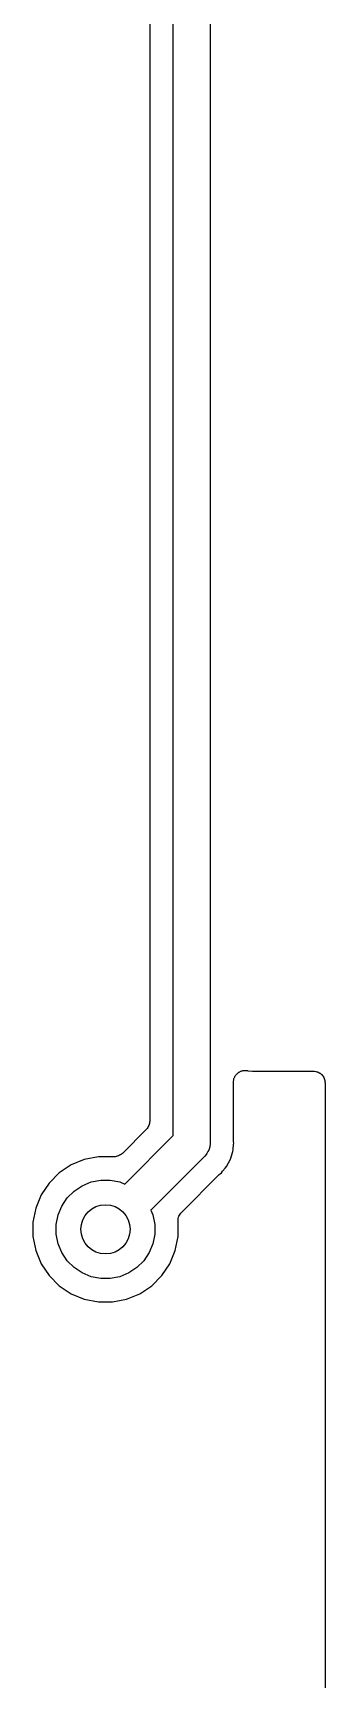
# Model space of a CAD drawing. Extents: x 100.2 to 129.8, y -164.8 to -95.2.
# Drawn here: x 127.41 to 129.78, y -125.95 to -112.58 of the extents above; entities that cross this region are included whole.
import ezdxf

# ---------------------------------------------------------------- set-up
doc = ezdxf.new("R2010")
doc.units = 0
doc.layers.add('BLACK', color=7, linetype='CONTINUOUS')

msp = doc.modelspace()

# ---------------------------------------------------------------- linework, layer by layer
at = {"layer": 'BLACK', "linetype": 'CONTINUOUS'}
for p, q in [((128.36, -112.405), (128.36, -121.42)), ((128.55, -121.538), (128.55, -112.391)), ((128.85, -112.446), (128.85, -121.593)), ((129.04, -121.099), (129.041, -121.094)), ((129.04, -121.103), (129.04, -121.099)), ((129.04, -121.104), (129.04, -121.103)), ((129.04, -121.579), (129.04, -121.104)), ((129.041, -121.094), (129.042, -121.089)), ((129.042, -121.084), (129.043, -121.08)), ((129.042, -121.089), (129.042, -121.084)), ((129.043, -121.08), (129.044, -121.076)), ((129.044, -121.076), (129.046, -121.071)), ((129.046, -121.071), (129.048, -121.067)), ((129.048, -121.067), (129.05, -121.063)), ((129.05, -121.063), (129.051, -121.059)), ((129.051, -121.059), (129.054, -121.055)), ((129.054, -121.055), (129.057, -121.051)), ((129.057, -121.051), (129.059, -121.047)), ((129.059, -121.047), (129.062, -121.044)), ((129.062, -121.044), (129.065, -121.04)), ((129.065, -121.04), (129.069, -121.036)), ((129.069, -121.036), (129.072, -121.034)), ((129.072, -121.034), (129.075, -121.031)), ((129.075, -121.031), (129.079, -121.028)), ((129.079, -121.028), (129.083, -121.025)), ((129.083, -121.025), (129.087, -121.023)), ((129.087, -121.023), (129.091, -121.02)), ((129.091, -121.02), (129.095, -121.018)), ((129.095, -121.018), (129.099, -121.016)), ((129.099, -121.016), (129.104, -121.015)), ((129.104, -121.015), (129.108, -121.013)), ((129.108, -121.013), (129.112, -121.012)), ((129.112, -121.012), (129.117, -121.011)), ((129.117, -121.011), (129.122, -121.011)), ((129.122, -121.011), (129.126, -121.01)), ((129.126, -121.01), (129.131, -121.01)), ((129.131, -121.01), (129.136, -121.009)), ((129.136, -121.009), (129.14, -121.01)), ((129.14, -121.01), (129.144, -121.01)), ((129.144, -121.01), (129.149, -121.011)), ((129.149, -121.011), (129.154, -121.011)), ((129.154, -121.011), (129.156, -121.012)), ((129.156, -121.012), (129.194, -121.015)), ((129.194, -121.015), (129.2, -121.016)), ((129.2, -121.016), (129.206, -121.015)), ((129.206, -121.015), (129.207, -121.015)), ((129.207, -121.015), (129.211, -121.015)), ((129.211, -121.015), (129.215, -121.015)), ((129.215, -121.015), (129.69, -121.015)), ((129.69, -121.015), (129.691, -121.015)), ((129.691, -121.015), (129.691, -121.015)), ((129.691, -121.015), (129.691, -121.015)), ((129.691, -121.015), (129.691, -121.015)), ((129.691, -121.015), (129.7, -121.016)), ((129.7, -121.016), (129.709, -121.017)), ((129.709, -121.017), (129.709, -121.017)), ((129.709, -121.017), (129.71, -121.017)), ((129.71, -121.017), (129.718, -121.02)), ((129.718, -121.02), (129.727, -121.022)), ((129.727, -121.022), (129.727, -121.023)), ((129.727, -121.023), (129.727, -121.023)), ((129.727, -121.023), (129.735, -121.027)), ((129.735, -121.027), (129.743, -121.031)), ((129.743, -121.031), (129.743, -121.031)), ((129.743, -121.031), (129.744, -121.032)), ((129.744, -121.032), (129.751, -121.037)), ((129.751, -121.037), (129.757, -121.043)), ((129.757, -121.043), (129.758, -121.043)), ((129.758, -121.043), (129.758, -121.044)), ((129.758, -121.044), (129.763, -121.051)), ((129.763, -121.051), (129.769, -121.057)), ((129.769, -121.057), (129.769, -121.058)), ((129.769, -121.058), (129.769, -121.058)), ((129.769, -121.058), (129.774, -121.066)), ((129.774, -121.066), (129.778, -121.074)), ((129.778, -121.074), (129.778, -121.074)), ((129.778, -121.074), (129.778, -121.074)), ((129.778, -121.074), (129.781, -121.083)), ((129.781, -121.083), (129.783, -121.092)), ((129.783, -121.092), (129.783, -121.092)), ((129.783, -121.092), (129.783, -121.092)), ((129.783, -121.092), (129.784, -121.101)), ((129.784, -121.101), (129.785, -121.11)), ((129.785, -121.11), (129.785, -154.905)), ((128.332, -121.487), (128.137, -121.683)), ((128.338, -121.48), (128.332, -121.487)), ((128.343, -121.473), (128.338, -121.48)), ((128.344, -121.473), (128.343, -121.473)), ((128.348, -121.465), (128.344, -121.473)), ((128.344, -121.473), (128.344, -121.473)), ((128.352, -121.457), (128.348, -121.465)), ((128.353, -121.456), (128.352, -121.457)), ((128.352, -121.457), (128.352, -121.457)), ((128.355, -121.448), (128.353, -121.456)), ((128.358, -121.44), (128.355, -121.448)), ((128.359, -121.43), (128.358, -121.439)), ((128.358, -121.439), (128.358, -121.439)), ((128.358, -121.439), (128.358, -121.44)), ((128.36, -121.421), (128.359, -121.43)), ((128.36, -121.42), (128.36, -121.42)), ((128.36, -121.42), (128.36, -121.42)), ((128.36, -121.42), (128.36, -121.42)), ((128.36, -121.42), (128.36, -121.421)), ((128.156, -121.932), (128.55, -121.538)), ((128.848, -121.629), (128.839, -121.658)), ((128.85, -121.607), (128.848, -121.629)), ((128.85, -121.593), (128.851, -121.6)), ((128.851, -121.6), (128.85, -121.607)), ((128.85, -121.607), (128.85, -121.607)), ((129.035, -121.667), (129.037, -121.651)), ((129.037, -121.651), (129.04, -121.612)), ((129.037, -121.651), (129.037, -121.651)), ((129.04, -121.583), (129.04, -121.579)), ((129.04, -121.587), (129.04, -121.583)), ((129.04, -121.588), (129.04, -121.587)), ((129.042, -121.6), (129.04, -121.588)), ((129.04, -121.612), (129.042, -121.6)), ((129.04, -121.612), (129.04, -121.612)), ((127.721, -121.777), (127.624, -121.842)), ((127.828, -121.733), (127.721, -121.777)), ((127.942, -121.71), (127.828, -121.733)), ((128.065, -121.71), (127.942, -121.71)), ((128.068, -121.71), (128.065, -121.71)), ((128.069, -121.71), (128.068, -121.71)), ((128.078, -121.71), (128.069, -121.71)), ((128.069, -121.71), (128.069, -121.71)), ((128.087, -121.709), (128.078, -121.71)), ((128.088, -121.709), (128.087, -121.709)), ((128.087, -121.709), (128.087, -121.709)), ((128.096, -121.706), (128.088, -121.709)), ((128.105, -121.704), (128.096, -121.706)), ((128.106, -121.703), (128.105, -121.703)), ((128.105, -121.703), (128.105, -121.704)), ((128.113, -121.699), (128.106, -121.703)), ((128.121, -121.695), (128.113, -121.699)), ((128.122, -121.695), (128.121, -121.695)), ((128.129, -121.689), (128.122, -121.695)), ((128.122, -121.695), (128.122, -121.695)), ((128.136, -121.683), (128.129, -121.689)), ((128.137, -121.683), (128.136, -121.683)), ((128.136, -121.683), (128.136, -121.683)), ((128.136, -121.683), (128.136, -121.683)), ((128.136, -121.683), (128.136, -121.683)), ((128.801, -121.711), (128.368, -122.144)), ((128.807, -121.707), (128.801, -121.711)), ((128.818, -121.692), (128.807, -121.707)), ((128.825, -121.684), (128.818, -121.692)), ((128.833, -121.669), (128.825, -121.684)), ((128.839, -121.658), (128.833, -121.669)), ((128.984, -121.79), (129.016, -121.731)), ((129.016, -121.731), (129.035, -121.667)), ((127.624, -121.842), (127.542, -121.924)), ((127.811, -121.946), (127.883, -121.915)), ((127.883, -121.915), (127.961, -121.9)), ((127.961, -121.9), (128.039, -121.9)), ((128.039, -121.9), (128.117, -121.915)), ((128.117, -121.915), (128.156, -121.932)), ((128.617, -122.163), (128.925, -121.856)), ((128.925, -121.856), (128.926, -121.855)), ((128.926, -121.855), (128.929, -121.852)), ((128.929, -121.852), (128.932, -121.849)), ((128.932, -121.849), (128.942, -121.842)), ((128.942, -121.842), (128.952, -121.829)), ((128.952, -121.829), (128.973, -121.803)), ((128.952, -121.829), (128.952, -121.829)), ((128.973, -121.803), (128.984, -121.79)), ((128.973, -121.803), (128.973, -121.803)), ((127.477, -122.021), (127.433, -122.128)), ((127.542, -121.924), (127.477, -122.021)), ((127.646, -122.111), (127.689, -122.045)), ((127.689, -122.045), (127.745, -121.989)), ((127.745, -121.989), (127.811, -121.946)), ((127.433, -122.128), (127.41, -122.242)), ((127.6, -122.261), (127.615, -122.183)), ((127.615, -122.183), (127.646, -122.111)), ((128.368, -122.144), (128.385, -122.183)), ((128.385, -122.183), (128.4, -122.261)), ((128.597, -122.193), (128.601, -122.186)), ((128.601, -122.186), (128.606, -122.178)), ((128.606, -122.177), (128.612, -122.17)), ((128.606, -122.178), (128.606, -122.177)), ((128.606, -122.177), (128.606, -122.177)), ((128.612, -122.17), (128.617, -122.163)), ((127.41, -122.242), (127.41, -122.358)), ((127.6, -122.339), (127.6, -122.261)), ((128.4, -122.261), (128.4, -122.339)), ((128.59, -122.229), (128.591, -122.221)), ((128.59, -122.23), (128.59, -122.229)), ((128.59, -122.234), (128.59, -122.23)), ((128.59, -122.23), (128.59, -122.23)), ((128.59, -122.358), (128.59, -122.234)), ((128.591, -122.212), (128.592, -122.211)), ((128.591, -122.221), (128.591, -122.212)), ((128.592, -122.211), (128.594, -122.202)), ((128.592, -122.211), (128.592, -122.211)), ((128.594, -122.202), (128.597, -122.194)), ((128.597, -122.194), (128.597, -122.193)), ((128.597, -122.194), (128.597, -122.194)), ((127.41, -122.358), (127.433, -122.472)), ((127.615, -122.417), (127.6, -122.339)), ((127.646, -122.489), (127.615, -122.417)), ((128.385, -122.417), (128.354, -122.489)), ((128.4, -122.339), (128.385, -122.417)), ((128.567, -122.472), (128.59, -122.358)), ((127.433, -122.472), (127.477, -122.579)), ((127.477, -122.579), (127.542, -122.676)), ((127.689, -122.555), (127.646, -122.489)), ((127.745, -122.611), (127.689, -122.555)), ((128.311, -122.555), (128.255, -122.611)), ((128.354, -122.489), (128.311, -122.555)), ((128.458, -122.676), (128.523, -122.579)), ((128.523, -122.579), (128.567, -122.472)), ((127.542, -122.676), (127.624, -122.758)), ((127.811, -122.654), (127.745, -122.611)), ((127.883, -122.685), (127.811, -122.654)), ((127.961, -122.7), (127.883, -122.685)), ((128.039, -122.7), (127.961, -122.7)), ((128.117, -122.685), (128.039, -122.7)), ((128.189, -122.654), (128.117, -122.685)), ((128.255, -122.611), (128.189, -122.654)), ((128.376, -122.758), (128.458, -122.676)), ((127.624, -122.758), (127.721, -122.823)), ((127.721, -122.823), (127.828, -122.867)), ((128.172, -122.867), (128.279, -122.823)), ((128.279, -122.823), (128.376, -122.758)), ((127.828, -122.867), (127.942, -122.89)), ((127.942, -122.89), (128.058, -122.89)), ((128.058, -122.89), (128.172, -122.867))]:
    msp.add_line(p, q, dxfattribs=at)
at = {"layer": 'BLACK'}
msp.add_circle((128, -122.3), 0.2, dxfattribs=at)

doc.saveas('drawing.dxf')
